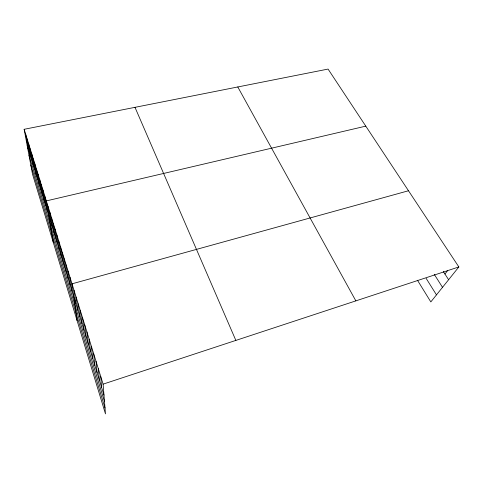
<?xml version="1.0" encoding="UTF-8"?>
<svg xmlns="http://www.w3.org/2000/svg" width="483" height="483" viewBox="0 0 483 483"><rect width="100%" height="100%" fill="white"/><g stroke="black" fill="none" stroke-linecap="round" stroke-linejoin="round"><path stroke-width="0.72" d="M444.934 274.03L447.681 270.51M24.15 129.299L103.102 384.142L105.487 413.925L32.5 174.134L24.15 129.299L328.066 69.075L458.85 266.942L430.824 301.917L417.475 280.273M103.102 384.142L458.85 266.942M408.491 190.755L72.021 283.817L77.117 320.724M365.782 126.135L46.332 200.904L53.317 242.532M443.322 271.524L448.604 279.723M434.235 274.296L442.513 287.331M426.145 278.359L436.469 294.871M237.793 86.964L355.856 300.873M134.992 107.335L235.855 340.406M27.193 145.649L103.984 395.148M29.01 155.399L104.503 401.633M30.809 165.077L105.016 408.008M27.133 138.923L30.115 155.146M25.635 134.087L28.648 150.376M28.648 143.807L31.6 159.958M31.715 153.721L34.607 169.732M30.175 148.74L33.098 164.824M33.279 158.756L36.128 174.689M34.848 163.84L37.674 179.694M36.442 168.972L39.226 184.748M39.672 179.398L42.383 195.005M38.048 174.158L40.795 189.849M41.315 184.693L43.989 200.21M42.969 190.042L45.607 205.468M44.641 195.446L47.237 210.781M48.046 206.422L50.558 221.564M49.773 212.001L52.242 227.04M51.518 217.634L53.945 232.571M53.281 223.333L55.666 238.155M55.068 229.087L57.405 243.806M56.867 234.907L59.161 249.512M58.691 240.788L60.936 255.272M60.532 246.735L62.73 261.098M62.392 252.748L64.541 266.984M64.275 258.822L66.37 272.937M66.183 264.968L68.224 278.951M68.103 271.18L70.089 285.03M70.053 277.465L71.985 291.177M74.074 290.44L75.885 303.855M76.151 297.142L77.902 310.4M78.246 303.916L79.937 317.023M80.371 310.78L81.995 323.719M82.527 317.717L84.084 330.487M84.7 324.745L86.191 337.339M86.904 331.857L88.323 344.27M89.132 339.054L90.484 351.28M91.39 346.335L92.664 358.38M93.672 353.713L94.873 365.559M95.99 361.175L97.113 372.822M98.327 368.74L99.377 380.175M100.699 376.39L101.665 387.62"/></g></svg>
